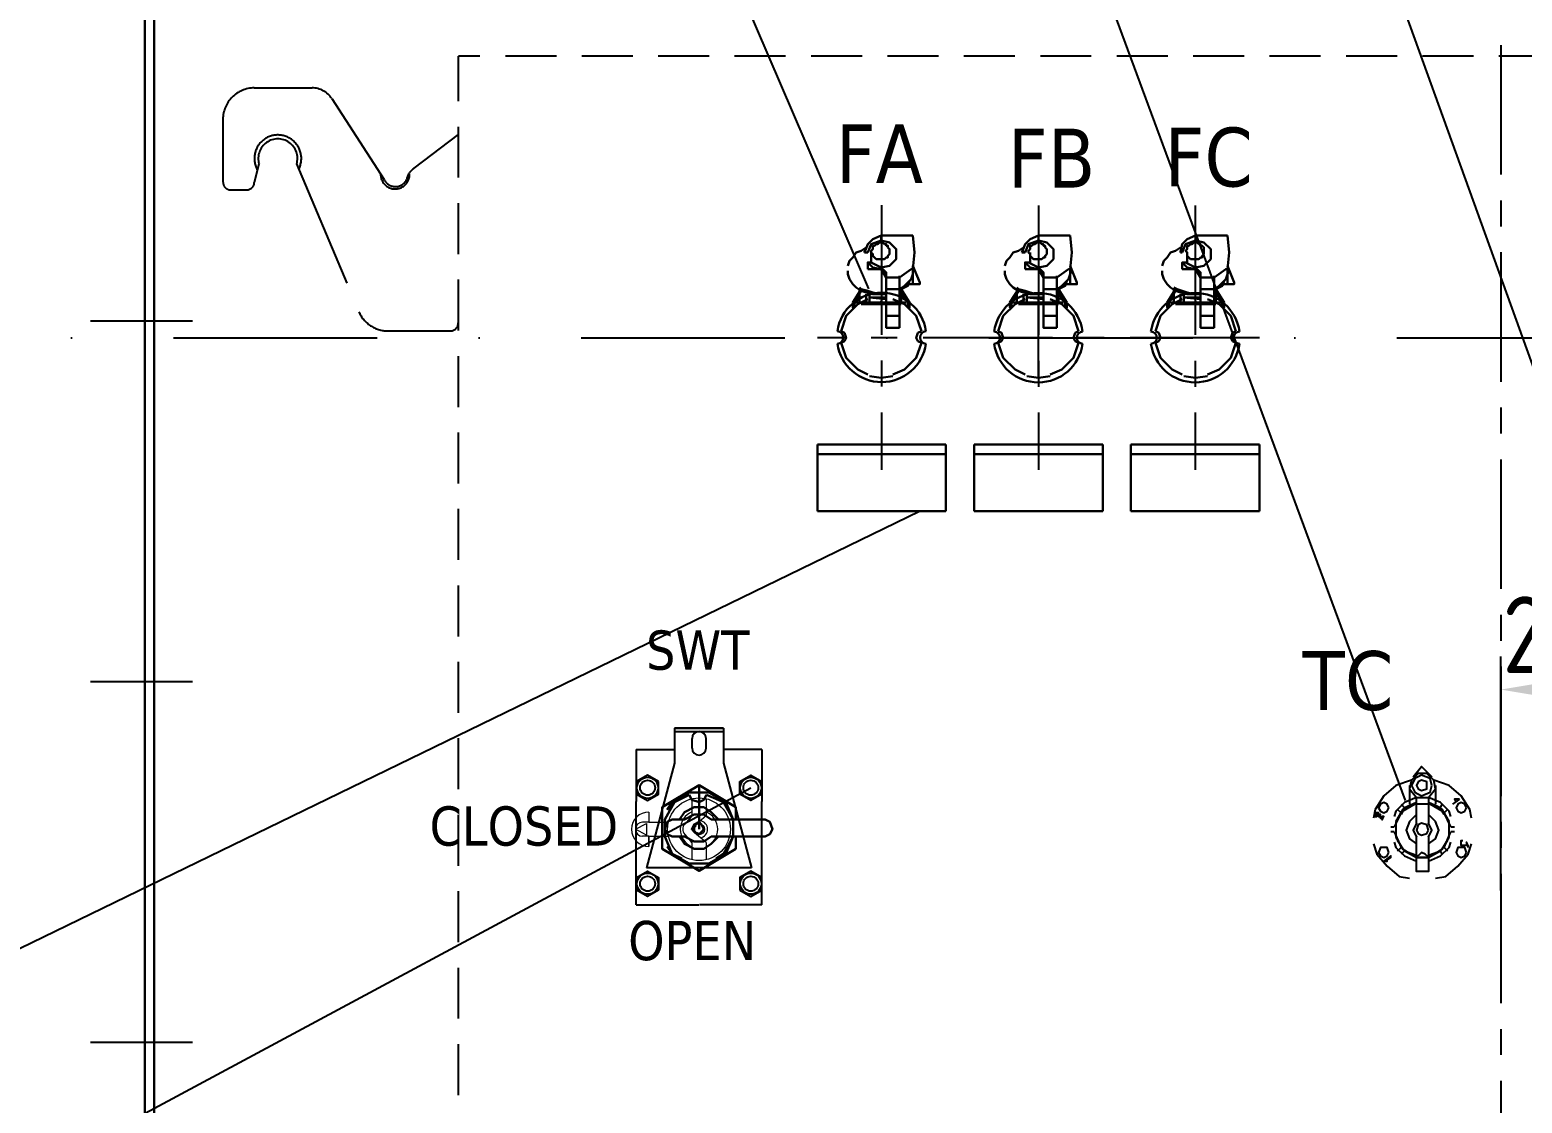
# Model space of a CAD drawing. Header units: millimetres. Extents: x 198356 to 209798, y -190593 to -183267.
# Drawn here: x 199758 to 200709, y -184857 to -184173 of the extents above; entities that cross this region are included whole.
import ezdxf

# ---------------------------------------------------------------- set-up
doc = ezdxf.new("R2010")
doc.units = ezdxf.units.MM
doc.header["$LTSCALE"] = 13
for name, pattern in [('CENTER', [50.8, 31.75, -6.35, 6.35, -6.35]), ('CENTERX2', [101.6, 63.5, -12.7, 12.7, -12.7]), ('DASHDOT', [1, 0.5, -0.25, 0, -0.25]), ('DASHED', [0.75, 0.5, -0.25]), ('HIDDEN', [9.525, 6.35, -3.175])]:
    doc.linetypes.add(name, pattern=pattern)
doc.layers.get('0').update_dxf_attribs({"color": 1, "linetype": 'CENTER'})
for name, color, linetype in [('1', 4, 'Continuous'), ('2', 3, 'Continuous'), ('4虚线层', 6, 'DASHED'), ('7标注层', 4, 'Continuous'), ('粗实线', 4, 'Continuous'), ('虚线', 6, 'HIDDEN')]:
    doc.layers.add(name, color=color, linetype=linetype)
for name, color, linetype, lineweight in [('1粗实线', 4, 'Continuous', 50), ('2细实线', 3, 'Continuous', 20), ('标注、文本', 3, 'Continuous', 25)]:
    doc.layers.add(name, color=color, linetype=linetype, lineweight=lineweight)
doc.styles.get("Standard").update_dxf_attribs({"font": 'gbenor.shx', "bigfont": 'gbcbig.shx'})
doc.styles.add('Tahoma$001', font='tahoma.ttf', dxfattribs={"height": 2.159784})
doc.dimstyles.new('英寸 1-10', dxfattribs={"dimscale": 14, "dimtxt": 3.5, "dimasz": 2, "dimexe": 1.5, "dimexo": 0.5, "dimgap": 0.5, "dimtad": 1, "dimtoh": 1, "dimdec": 1, "dimdsep": 46, "dimtxsty": 'Standard', "dimcen": 2.5, "dimclrd": 3, "dimclre": 3, "dimclrt": 3, "dimadec": 0, "dimazin": 2, "dimtfac": 1, "dimtdec": 1, "dimtmove": 0, "dimatfit": 2, "dimfxl": 1, "dimarcsym": 0})

# ---------------------------------------------------------------- blocks, each defined once
blk = doc.blocks.new('A$C0AD52951')
at = {"layer": '粗实线'}
h = blk.add_hatch(color=256, dxfattribs=at)
h.dxf.hatch_style = 2
h.paths.add_polyline_path([(2.19, 41.7), (1.1, 41.7), (2.19, 41.7), (3.29, 40.6), (3.29, 39.5), (4.39, 39.5), (4.39, 38.4), (5.49, 38.4), (5.49, 37.31), (6.58, 39.5), (5.49, 39.5), (4.39, 38.4), (4.39, 39.5), (4.39, 40.6), (3.29, 40.6), (3.29, 41.7)])
h = blk.add_hatch(color=256, dxfattribs=at)
h.dxf.hatch_style = 2
h.paths.add_polyline_path([(1.1, 41.7), (1.1, 40.6), (1.1, 39.5), (2.19, 39.5), (2.19, 40.6), (1.1, 40.6), (1.1, 41.7), (2.19, 41.7)])
h = blk.add_hatch(color=256, dxfattribs=at)
h.dxf.hatch_style = 2
h.paths.add_polyline_path([(6.58, 10.97), (7.68, 10.97), (10.97, 13.17), (10.97, 14.26)])
for points in [[(35.11, 51.57), (39.5, 57.06), (38.4, 62.54), (34.02, 66.93), (28.53, 66.93), (24.14, 62.54), (23.04, 57.06), (27.43, 51.57)], [(25.24, 64.74), (30.72, 71.32), (37.31, 64.74)], [(24.14, 62.54), (14.26, 59.25), (6.58, 52.67), (1.1, 43.89), (0, 38.4)], [(23.04, 59.25), (23.04, 47.18)], [(62.54, 38.4), (61.45, 43.89), (55.96, 52.67), (48.28, 59.25), (38.4, 62.54)], [(39.5, 59.25), (39.5, 47.18)], [(27.43, 51.57), (19.75, 48.28), (14.26, 42.79), (13.17, 39.5)], [(27.43, 48.28), (18.65, 43.89), (14.26, 36.21), (14.26, 26.33), (18.65, 18.65), (27.43, 13.17), (35.11, 13.17), (35.11, 4.39), (27.43, 4.39), (27.43, 13.17)], [(27.43, 35.11), (27.43, 51.57), (35.11, 51.57), (35.11, 35.11)], [(49.38, 39.5), (48.28, 42.79), (42.79, 48.28), (35.11, 51.57)], [(35.11, 13.17), (43.89, 18.65), (48.28, 26.33), (48.28, 36.21), (43.89, 43.89), (35.11, 48.28)], [(54.86, 50.47), (50.47, 47.18)], [(54.86, 50.47), (51.57, 50.47), (52.67, 48.28)], [(44.99, 40.6), (43.89, 42.79), (36.21, 47.18), (26.33, 47.18), (18.65, 42.79), (17.56, 40.6)], [(27.43, 40.6), (23.04, 36.21), (20.85, 30.72), (23.04, 25.24), (27.43, 21.95)], [(35.11, 21.95), (39.5, 25.24), (41.7, 30.72), (39.5, 36.21), (35.11, 40.6)], [(27.43, 35.11), (25.24, 30.72), (27.43, 26.33)], [(35.11, 26.33), (37.31, 30.72), (35.11, 35.11)], [(0, 21.95), (2.19, 15.36), (8.78, 7.68), (16.46, 1.1), (23.04, 0)], [(13.17, 23.04), (14.26, 19.75), (19.75, 14.26), (27.43, 10.97)], [(15.36, 24.14), (19.75, 17.56), (28.53, 14.26)], [(35.11, 26.33), (35.11, 13.17), (27.43, 13.17), (27.43, 26.33)], [(34.02, 14.26), (42.79, 17.56), (47.18, 24.14)], [(35.11, 10.97), (42.79, 14.26), (48.28, 19.75), (49.38, 23.04)], [(39.5, 0), (46.09, 1.1), (53.77, 7.68), (60.35, 15.36), (62.54, 21.95)], [(60.35, 19.75), (60.35, 20.85), (59.25, 23.04), (59.25, 21.95), (59.25, 20.85), (58.16, 20.85), (57.06, 20.85), (55.96, 20.85), (55.96, 21.95), (55.96, 23.04), (55.96, 24.14), (57.06, 24.14)], [(34.02, 14.26), (32.92, 15.36), (30.72, 16.46), (29.63, 15.36), (28.53, 14.26)], [(34.02, 14.26), (32.92, 15.36), (30.72, 16.46), (29.63, 15.36), (28.53, 14.26)]]:
    blk.add_lwpolyline(points, dxfattribs=at)
for points in [[(37.31, 59.25), (36.21, 63.64), (30.72, 65.84), (26.33, 63.64), (24.14, 59.25), (26.33, 54.86), (30.72, 52.67), (36.21, 54.86)], [(34.02, 59.25), (34.02, 61.45), (30.72, 62.54), (28.53, 61.45), (27.43, 59.25), (28.53, 57.06), (30.72, 55.96), (34.02, 57.06)], [(9.88, 44.99), (8.78, 47.18), (6.58, 48.28), (4.39, 47.18), (3.29, 44.99), (4.39, 42.79), (6.58, 41.7), (8.78, 42.79)], [(59.25, 44.99), (58.16, 47.18), (55.96, 48.28), (53.77, 47.18), (52.67, 44.99), (53.77, 42.79), (55.96, 41.7), (58.16, 42.79)], [(2.19, 41.7), (1.1, 41.7), (2.19, 41.7), (3.29, 40.6), (3.29, 39.5), (4.39, 39.5), (4.39, 38.4), (5.49, 38.4), (5.49, 37.31), (6.58, 39.5), (5.49, 39.5), (4.39, 38.4), (4.39, 39.5), (4.39, 40.6), (3.29, 40.6), (3.29, 41.7)], [(1.1, 41.7), (1.1, 40.6), (1.1, 39.5), (2.19, 39.5), (2.19, 40.6), (1.1, 40.6), (1.1, 41.7), (2.19, 41.7)], [(35.11, 30.72), (34.02, 34.02), (30.72, 35.11), (28.53, 34.02), (27.43, 30.72), (28.53, 28.53), (30.72, 27.43), (34.02, 28.53)], [(9.88, 16.46), (8.78, 19.75), (6.58, 19.75), (4.39, 19.75), (3.29, 16.46), (4.39, 14.26), (6.58, 13.17), (8.78, 14.26)], [(59.25, 16.46), (58.16, 19.75), (55.96, 19.75), (53.77, 19.75), (52.67, 16.46), (53.77, 14.26), (55.96, 13.17), (58.16, 14.26)], [(6.58, 10.97), (7.68, 10.97), (10.97, 13.17), (10.97, 14.26)], [(7.68, 10.97), (8.78, 10.97)]]:
    blk.add_lwpolyline(points, close=True, dxfattribs=at)
for points in [[(27.43, 48.28), (27.43, 48.28), (19.75, 44.99), (19.75, 44.99)], [(42.79, 44.99), (42.79, 44.99), (35.11, 48.28), (35.11, 48.28)], [(17.56, 41.7), (17.56, 41.7), (13.17, 32.92), (13.17, 32.92)], [(17.56, 41.7), (17.56, 41.7), (15.36, 43.89), (15.36, 43.89)], [(17.56, 47.18), (17.56, 47.18), (19.75, 44.99), (19.75, 44.99)], [(42.79, 44.99), (42.79, 44.99), (43.89, 47.18), (43.89, 47.18)], [(47.18, 43.89), (47.18, 43.89), (44.99, 41.7), (44.99, 41.7)], [(49.38, 32.92), (49.38, 32.92), (44.99, 41.7), (44.99, 41.7)], [(10.97, 32.92), (10.97, 32.92), (13.17, 32.92), (13.17, 32.92)], [(13.17, 29.63), (13.17, 29.63), (10.97, 29.63), (10.97, 29.63)], [(13.17, 29.63), (13.17, 29.63), (17.56, 19.75), (17.56, 19.75)], [(44.99, 19.75), (44.99, 19.75), (49.38, 29.63), (49.38, 29.63)], [(49.38, 32.92), (49.38, 32.92), (51.57, 32.92), (51.57, 32.92)], [(51.57, 29.63), (51.57, 29.63), (49.38, 29.63), (49.38, 29.63)], [(15.36, 17.56), (15.36, 17.56), (17.56, 19.75), (17.56, 19.75)], [(44.99, 19.75), (44.99, 19.75), (47.18, 17.56), (47.18, 17.56)], [(19.75, 17.56), (19.75, 17.56), (17.56, 15.36), (17.56, 15.36)], [(19.75, 17.56), (19.75, 17.56), (27.43, 13.17), (27.43, 13.17)], [(35.11, 13.17), (35.11, 13.17), (42.79, 17.56), (42.79, 17.56)], [(43.89, 15.36), (43.89, 15.36), (42.79, 17.56), (42.79, 17.56)]]:
    blk.add_open_spline(points, degree=3, dxfattribs=at)
blk = doc.blocks.new('1.03')
at = {"layer": '虚线'}
for p, q in [((3421.92, 19104.69), (3458.79, 19104.72)), ((3471.4, 19097.87), (3504.72, 19046.38)), ((3401.94, 19084.67), (3401.97, 19044.67)), ((3523.97, 19053.45), (3552.09, 19074.98)), ((3421.97, 19044.69), (3424.96, 19056.21)), ((3448.96, 19056.21), (3488.65, 18962)), ((3406.98, 19039.67), (3416.98, 19039.68)), ((3507.1, 18949.77), (3547.06, 18949.81))]:
    blk.add_line(p, q, dxfattribs=at)
for centre, radius, start, end in [((3421.94, 19084.69), 20, 90.05401, 180.05401), ((3458.8, 19089.72), 15, 32.91229, 90.05401), ((3436.96, 19059.7), 15, 333.17208, 209.76065), ((3436.96, 19059.7), 12.5, 343.79381, 196.28738), ((3511.77, 19049.52), 9.24, 178.45932, 1.6487), ((3528.97, 19044.79), 10, 120.05061, 172.70329), ((3406.97, 19044.67), 5, 180.05401, 270.05401), ((3416.97, 19044.68), 5, 270.05401, 0.05401), ((3511.97, 19049.77), 8, 206.51323, 332.33915), ((3507.08, 18969.77), 20, 202.84438, 270.05401), ((3547.06, 18954.81), 5, 270.05401, 0.05401)]:
    blk.add_arc(centre, radius, start, end, dxfattribs=at)
blk = doc.blocks.new('A$C5D6D1F02')
at = {"layer": '标注、文本'}
for p, q in [((125.88, 0), (125.88, 51.21)), ((103.48, 25.6), (148.29, 25.6))]:
    blk.add_line(p, q, dxfattribs=at)
at = {"layer": '粗实线', "lineweight": 30}
for points in [[(25.6, 90.68), (20.27, 88.54), (17.07, 85.34), (14.94, 80.01)], [(25.6, 87.48), (19.2, 85.34), (17.07, 80.01)], [(25.6, 90.68), (25.6, 87.48)], [(25.6, 70.41), (30.94, 71.48), (35.2, 75.74), (35.2, 82.14), (30.94, 86.41), (25.6, 87.48)], [(45.87, 69.34), (46.94, 80.01), (45.87, 90.68)], [(125.88, 90.68), (120.55, 88.54), (117.35, 85.34), (115.21, 80.01)], [(125.88, 87.48), (119.48, 85.34), (117.35, 80.01)], [(125.88, 90.68), (125.88, 87.48)], [(125.88, 70.41), (131.22, 71.48), (135.48, 75.74), (135.48, 82.14), (131.22, 86.41), (125.88, 87.48)], [(146.15, 69.34), (147.22, 80.01), (146.15, 90.68)], [(226.16, 90.68), (220.83, 88.54), (217.63, 85.34), (216.56, 80.01)], [(226.16, 87.48), (219.76, 85.34), (217.63, 80.01)], [(226.16, 90.68), (226.16, 87.48)], [(226.16, 70.41), (231.5, 71.48), (235.76, 75.74), (235.76, 82.14), (231.5, 86.41), (226.16, 87.48)], [(246.43, 69.34), (247.5, 80.01), (246.43, 90.68)], [(16, 83.21), (12.8, 81.08), (9.6, 80.01), (7.47, 76.81), (5.33, 74.68), (4.27, 71.48)], [(16, 83.21), (12.8, 81.08), (9.6, 80.01), (7.47, 76.81), (5.33, 74.68), (4.27, 71.48)], [(14.94, 81.08), (14.94, 80.01)], [(116.28, 83.21), (113.08, 81.08), (109.88, 80.01), (107.75, 76.81), (105.61, 74.68), (104.55, 71.48)], [(116.28, 83.21), (113.08, 81.08), (109.88, 80.01), (107.75, 76.81), (105.61, 74.68), (104.55, 71.48)], [(116.28, 81.08), (116.28, 80.01)], [(216.56, 83.21), (213.36, 81.08), (210.16, 80.01), (208.03, 76.81), (205.89, 74.68), (204.83, 71.48)], [(216.56, 83.21), (213.36, 81.08), (210.16, 80.01), (208.03, 76.81), (205.89, 74.68), (204.83, 71.48)], [(216.56, 81.08), (216.56, 80.01)], [(4.27, 68.28), (4.27, 66.14), (5.33, 62.94), (7.47, 59.74), (9.6, 57.61), (12.8, 55.47), (16, 54.41), (20.27, 53.34), (24.54, 53.34), (28.8, 53.34)], [(4.27, 68.28), (4.27, 66.14), (5.33, 62.94), (7.47, 59.74), (9.6, 57.61), (12.8, 55.47), (16, 54.41), (20.27, 53.34), (24.54, 53.34), (28.8, 53.34)], [(17.07, 73.61), (20.27, 70.41), (25.6, 69.34)], [(19.2, 73.61), (17.07, 73.61), (17.07, 69.34)], [(28.8, 64.01), (28.8, 67.21), (25.6, 70.41)], [(25.6, 69.34), (25.6, 70.41)], [(25.6, 69.34), (28.8, 64.01)], [(37.34, 56.54), (40.54, 58.67), (42.67, 60.81), (44.81, 62.94), (45.87, 66.14), (45.87, 68.28), (45.87, 71.48)], [(37.34, 56.54), (40.54, 58.67), (42.67, 60.81), (44.81, 62.94), (45.87, 66.14), (45.87, 68.28), (45.87, 71.48)], [(45.87, 69.34), (44.81, 69.34), (37.34, 64.01)], [(37.34, 55.47), (40.54, 57.61), (42.67, 58.67), (43.74, 61.87), (45.87, 64.01), (45.87, 66.14), (45.87, 68.28)], [(37.34, 55.47), (40.54, 57.61), (42.67, 58.67), (43.74, 61.87), (45.87, 64.01), (45.87, 66.14), (45.87, 68.28)], [(50.14, 60.81), (45.87, 71.48)], [(45.87, 69.34), (45.87, 59.74), (49.07, 59.74), (50.14, 59.74), (50.14, 60.81)], [(104.55, 68.28), (104.55, 66.14), (105.61, 62.94), (107.75, 59.74), (109.88, 57.61), (113.08, 55.47), (116.28, 54.41), (120.55, 53.34), (124.82, 53.34), (129.08, 53.34)], [(104.55, 68.28), (104.55, 66.14), (105.61, 62.94), (107.75, 59.74), (109.88, 57.61), (113.08, 55.47), (116.28, 54.41), (120.55, 53.34), (124.82, 53.34), (129.08, 53.34)], [(117.35, 73.61), (120.55, 70.41), (125.88, 69.34)], [(119.48, 73.61), (117.35, 73.61), (117.35, 69.34)], [(129.08, 64.01), (129.08, 67.21), (125.88, 70.41)], [(125.88, 69.34), (125.88, 70.41)], [(125.88, 69.34), (129.08, 64.01)], [(137.62, 56.54), (140.82, 58.67), (142.95, 60.81), (145.08, 62.94), (146.15, 66.14), (147.22, 68.28), (146.15, 71.48)], [(137.62, 56.54), (140.82, 58.67), (142.95, 60.81), (145.08, 62.94), (146.15, 66.14), (147.22, 68.28), (146.15, 71.48)], [(146.15, 69.34), (145.08, 69.34), (137.62, 64.01)], [(137.62, 55.47), (140.82, 57.61), (142.95, 58.67), (144.02, 61.87), (146.15, 64.01), (146.15, 66.14), (147.22, 68.28)], [(137.62, 55.47), (140.82, 57.61), (142.95, 58.67), (144.02, 61.87), (146.15, 64.01), (146.15, 66.14), (147.22, 68.28)], [(146.15, 69.34), (146.15, 59.74), (149.35, 59.74), (150.42, 59.74), (150.42, 60.81), (146.15, 71.48)], [(204.83, 68.28), (204.83, 66.14), (205.89, 62.94), (208.03, 59.74), (210.16, 57.61), (213.36, 55.47), (216.56, 54.41), (220.83, 53.34), (225.09, 53.34), (229.36, 53.34)], [(204.83, 68.28), (204.83, 66.14), (205.89, 62.94), (208.03, 59.74), (210.16, 57.61), (213.36, 55.47), (216.56, 54.41), (220.83, 53.34), (225.09, 53.34), (229.36, 53.34)], [(217.63, 73.61), (220.83, 70.41), (226.16, 69.34)], [(219.76, 73.61), (217.63, 73.61), (217.63, 69.34)], [(229.36, 64.01), (229.36, 67.21), (226.16, 70.41)], [(226.16, 69.34), (226.16, 70.41)], [(226.16, 69.34), (229.36, 64.01)], [(237.9, 56.54), (241.1, 58.67), (243.23, 60.81), (245.36, 62.94), (246.43, 66.14), (247.5, 68.28), (246.43, 71.48)], [(237.9, 56.54), (241.1, 58.67), (243.23, 60.81), (245.36, 62.94), (246.43, 66.14), (247.5, 68.28), (246.43, 71.48)], [(246.43, 69.34), (245.36, 69.34), (237.9, 64.01)], [(237.9, 55.47), (241.1, 57.61), (243.23, 58.67), (244.3, 61.87), (246.43, 64.01), (246.43, 66.14), (247.5, 68.28)], [(237.9, 55.47), (241.1, 57.61), (243.23, 58.67), (244.3, 61.87), (246.43, 64.01), (246.43, 66.14), (247.5, 68.28)], [(246.43, 69.34), (246.43, 59.74), (249.63, 59.74), (250.7, 59.74), (250.7, 60.81), (246.43, 71.48)], [(11.73, 57.61), (12.8, 56.54), (17.07, 55.47), (20.27, 54.41), (24.54, 53.34), (28.8, 53.34)], [(11.73, 57.61), (12.8, 56.54), (17.07, 55.47), (20.27, 54.41), (24.54, 53.34), (28.8, 53.34)], [(33.07, 32), (28.8, 32), (28.8, 64.01)], [(37.34, 32), (37.34, 64.01), (28.8, 64.01)], [(45.87, 59.74), (41.61, 59.74)], [(112.01, 57.61), (113.08, 56.54), (117.35, 55.47), (120.55, 54.41), (124.82, 53.34), (129.08, 53.34)], [(112.01, 57.61), (113.08, 56.54), (117.35, 55.47), (120.55, 54.41), (124.82, 53.34), (129.08, 53.34)], [(133.35, 32), (129.08, 32), (129.08, 64.01)], [(137.62, 32), (137.62, 64.01), (129.08, 64.01)], [(146.15, 59.74), (141.88, 59.74)], [(212.29, 57.61), (214.43, 56.54), (217.63, 55.47), (220.83, 54.41), (225.09, 53.34), (229.36, 53.34)], [(212.29, 57.61), (214.43, 56.54), (217.63, 55.47), (220.83, 54.41), (225.09, 53.34), (229.36, 53.34)], [(233.63, 32), (229.36, 32), (229.36, 64.01)], [(237.9, 32), (237.9, 64.01), (229.36, 64.01)], [(246.43, 59.74), (242.16, 59.74)], [(17.07, 50.14), (10.67, 46.94), (3.2, 39.47), (0, 29.87)], [(11.73, 48.01), (7.47, 48.01), (12.8, 56.54)], [(7.47, 48.01), (7.47, 44.81), (8.53, 44.81), (8.53, 48.01)], [(8.53, 48.01), (12.8, 55.47)], [(51.21, 29.87), (48.01, 39.47), (40.54, 46.94), (33.07, 50.14)], [(43.74, 48.01), (43.74, 44.81), (42.67, 44.81), (42.67, 48.01)], [(117.35, 50.14), (110.95, 46.94), (103.48, 39.47), (100.28, 29.87)], [(112.01, 48.01), (107.75, 48.01), (113.08, 56.54)], [(107.75, 48.01), (107.75, 44.81), (108.81, 44.81), (108.81, 48.01)], [(108.81, 48.01), (113.08, 55.47)], [(151.49, 29.87), (148.29, 39.47), (140.82, 46.94), (133.35, 50.14)], [(144.02, 48.01), (144.02, 44.81), (142.95, 44.81), (142.95, 48.01)], [(217.63, 50.14), (211.23, 46.94), (203.76, 39.47), (200.56, 29.87)], [(212.29, 48.01), (208.03, 48.01), (213.36, 56.54)], [(208.03, 48.01), (208.03, 44.81), (209.09, 44.81), (209.09, 48.01)], [(209.09, 48.01), (213.36, 55.47)], [(251.76, 29.87), (248.56, 39.47), (241.1, 46.94), (233.63, 50.14)], [(244.3, 48.01), (244.3, 44.81), (243.23, 44.81), (243.23, 48.01)], [(0, 22.4), (2.13, 23.47), (3.2, 25.6), (2.13, 28.8), (0, 29.87)], [(51.21, 29.87), (49.07, 28.8), (48.01, 25.6), (49.07, 23.47), (51.21, 22.4)], [(100.28, 22.4), (102.41, 23.47), (103.48, 25.6), (102.41, 28.8), (100.28, 29.87)], [(151.49, 29.87), (149.35, 28.8), (148.29, 25.6), (149.35, 23.47), (151.49, 22.4)], [(200.56, 22.4), (202.69, 23.47), (203.76, 25.6), (202.69, 28.8), (200.56, 29.87)], [(251.76, 29.87), (249.63, 28.8), (248.56, 25.6), (249.63, 23.47), (251.76, 22.4)], [(0, 22.4), (3.2, 12.8), (10.67, 5.33), (17.07, 2.13)], [(33.07, 2.13), (40.54, 5.33), (48.01, 12.8), (51.21, 22.4)], [(100.28, 22.4), (103.48, 12.8), (110.95, 5.33), (117.35, 2.13)], [(133.35, 2.13), (140.82, 5.33), (148.29, 12.8), (151.49, 22.4)], [(200.56, 22.4), (203.76, 12.8), (211.23, 5.33), (217.63, 2.13)], [(233.63, 2.13), (241.1, 5.33), (248.56, 12.8), (251.76, 22.4)], [(18.14, 1.07), (25.6, 0), (33.07, 1.07)], [(118.41, 1.07), (125.88, 0), (133.35, 1.07)], [(218.69, 1.07), (226.16, 0), (233.63, 1.07)]]:
    blk.add_lwpolyline(points, dxfattribs=at)
for points in [[(25.6, 86.41), (24.54, 86.41), (23.47, 85.34), (22.4, 85.34), (21.34, 84.28), (20.27, 84.28), (20.27, 83.21), (20.27, 82.14), (19.2, 81.08), (19.2, 80.01), (20.27, 78.94), (20.27, 77.88), (21.34, 76.81), (22.4, 75.74), (23.47, 75.74), (24.54, 75.74), (25.6, 75.74), (26.67, 75.74), (27.74, 75.74), (28.8, 76.81), (29.87, 76.81), (29.87, 77.88), (30.94, 78.94), (30.94, 80.01), (30.94, 81.08), (30.94, 82.14), (29.87, 83.21), (29.87, 84.28), (28.8, 84.28), (28.8, 85.34), (27.74, 85.34), (26.67, 86.41)], [(125.88, 86.41), (124.82, 86.41), (123.75, 85.34), (122.68, 85.34), (121.62, 84.28), (120.55, 84.28), (120.55, 83.21), (120.55, 82.14), (119.48, 81.08), (119.48, 80.01), (120.55, 78.94), (120.55, 77.88), (121.62, 76.81), (122.68, 75.74), (123.75, 75.74), (124.82, 75.74), (125.88, 75.74), (126.95, 75.74), (128.02, 75.74), (129.08, 76.81), (130.15, 76.81), (130.15, 77.88), (131.22, 78.94), (131.22, 80.01), (131.22, 81.08), (131.22, 82.14), (130.15, 83.21), (130.15, 84.28), (129.08, 84.28), (129.08, 85.34), (128.02, 85.34), (126.95, 86.41)], [(226.16, 86.41), (225.09, 86.41), (224.03, 85.34), (222.96, 85.34), (221.89, 84.28), (220.83, 84.28), (220.83, 83.21), (220.83, 82.14), (219.76, 81.08), (220.83, 80.01), (220.83, 78.94), (220.83, 77.88), (221.89, 76.81), (222.96, 75.74), (224.03, 75.74), (225.09, 75.74), (226.16, 75.74), (227.23, 75.74), (228.3, 75.74), (229.36, 76.81), (230.43, 76.81), (230.43, 77.88), (231.5, 78.94), (231.5, 80.01), (231.5, 81.08), (231.5, 82.14), (231.5, 83.21), (230.43, 84.28), (229.36, 84.28), (229.36, 85.34), (228.3, 85.34), (227.23, 86.41)], [(38.4, 48.01), (38.4, 49.07)], [(138.68, 48.01), (138.68, 49.07)], [(238.96, 48.01), (238.96, 49.07)]]:
    blk.add_lwpolyline(points, close=True, dxfattribs=at)
for points in [[(25.6, 90.68), (25.6, 90.68), (45.87, 90.68), (45.87, 90.68)], [(125.88, 90.68), (125.88, 90.68), (146.15, 90.68), (146.15, 90.68)], [(226.16, 90.68), (226.16, 90.68), (246.43, 90.68), (246.43, 90.68)], [(14.94, 80.01), (14.94, 80.01), (17.07, 80.01), (17.07, 80.01)], [(19.2, 80.01), (19.2, 80.01), (19.2, 73.61), (19.2, 73.61)], [(115.21, 80.01), (115.21, 80.01), (117.35, 80.01), (117.35, 80.01)], [(120.55, 80.01), (120.55, 80.01), (120.55, 73.61), (120.55, 73.61)], [(216.56, 80.01), (216.56, 80.01), (217.63, 80.01), (217.63, 80.01)], [(220.83, 80.01), (220.83, 80.01), (220.83, 73.61), (220.83, 73.61)], [(25.6, 69.34), (25.6, 69.34), (17.07, 69.34), (17.07, 69.34)], [(19.2, 73.61), (19.2, 73.61), (25.6, 70.41), (25.6, 70.41)], [(25.6, 71.48), (25.6, 71.48), (25.6, 70.41), (25.6, 70.41)], [(125.88, 69.34), (125.88, 69.34), (117.35, 69.34), (117.35, 69.34)], [(119.48, 73.61), (119.48, 73.61), (125.88, 70.41), (125.88, 70.41)], [(125.88, 71.48), (125.88, 71.48), (125.88, 70.41), (125.88, 70.41)], [(226.16, 69.34), (226.16, 69.34), (217.63, 69.34), (217.63, 69.34)], [(219.76, 73.61), (219.76, 73.61), (226.16, 70.41), (226.16, 70.41)], [(226.16, 71.48), (226.16, 71.48), (226.16, 70.41), (226.16, 70.41)], [(37.34, 64.01), (37.34, 64.01), (37.34, 65.07), (37.34, 65.07)], [(137.62, 64.01), (137.62, 64.01), (137.62, 65.07), (137.62, 65.07)], [(237.9, 64.01), (237.9, 64.01), (237.9, 65.07), (237.9, 65.07)], [(11.73, 48.01), (11.73, 48.01), (11.73, 56.54), (11.73, 56.54)], [(12.8, 48.01), (12.8, 48.01), (25.6, 48.01), (25.6, 48.01)], [(16, 48.01), (16, 48.01), (12.8, 48.01), (12.8, 48.01)], [(16, 48.01), (16, 48.01), (16, 53.34), (16, 53.34)], [(18.14, 48.01), (18.14, 48.01), (18.14, 54.41), (18.14, 54.41)], [(18.14, 51.21), (18.14, 51.21), (28.8, 50.14), (28.8, 50.14)], [(18.14, 51.21), (18.14, 51.21), (28.8, 51.21), (28.8, 51.21)], [(24.54, 48.01), (24.54, 48.01), (41.61, 48.01), (41.61, 48.01)], [(25.6, 48.01), (25.6, 48.01), (25.6, 49.07), (25.6, 49.07)], [(38.4, 48.01), (38.4, 48.01), (25.6, 48.01), (25.6, 48.01)], [(28.8, 56.54), (28.8, 56.54), (37.34, 56.54), (37.34, 56.54)], [(42.67, 48.01), (42.67, 48.01), (37.34, 55.47), (37.34, 55.47)], [(38.4, 48.01), (38.4, 48.01), (38.4, 56.54), (38.4, 56.54)], [(43.74, 48.01), (43.74, 48.01), (38.4, 56.54), (38.4, 56.54)], [(112.01, 48.01), (112.01, 48.01), (112.01, 56.54), (112.01, 56.54)], [(113.08, 48.01), (113.08, 48.01), (125.88, 48.01), (125.88, 48.01)], [(116.28, 48.01), (116.28, 48.01), (113.08, 48.01), (113.08, 48.01)], [(116.28, 48.01), (116.28, 48.01), (116.28, 53.34), (116.28, 53.34)], [(118.41, 48.01), (118.41, 48.01), (118.41, 54.41), (118.41, 54.41)], [(118.41, 51.21), (118.41, 51.21), (129.08, 50.14), (129.08, 50.14)], [(118.41, 51.21), (118.41, 51.21), (129.08, 51.21), (129.08, 51.21)], [(124.82, 48.01), (124.82, 48.01), (141.88, 48.01), (141.88, 48.01)], [(125.88, 48.01), (125.88, 48.01), (125.88, 49.07), (125.88, 49.07)], [(138.68, 48.01), (138.68, 48.01), (125.88, 48.01), (125.88, 48.01)], [(129.08, 56.54), (129.08, 56.54), (137.62, 56.54), (137.62, 56.54)], [(142.95, 48.01), (142.95, 48.01), (137.62, 55.47), (137.62, 55.47)], [(138.68, 48.01), (138.68, 48.01), (138.68, 56.54), (138.68, 56.54)], [(144.02, 48.01), (144.02, 48.01), (138.68, 56.54), (138.68, 56.54)], [(212.29, 48.01), (212.29, 48.01), (212.29, 56.54), (212.29, 56.54)], [(213.36, 48.01), (213.36, 48.01), (226.16, 48.01), (226.16, 48.01)], [(216.56, 48.01), (216.56, 48.01), (213.36, 48.01), (213.36, 48.01)], [(216.56, 48.01), (216.56, 48.01), (216.56, 53.34), (216.56, 53.34)], [(218.69, 48.01), (218.69, 48.01), (218.69, 54.41), (218.69, 54.41)], [(218.69, 51.21), (218.69, 51.21), (229.36, 50.14), (229.36, 50.14)], [(218.69, 51.21), (218.69, 51.21), (229.36, 51.21), (229.36, 51.21)], [(225.09, 48.01), (225.09, 48.01), (242.16, 48.01), (242.16, 48.01)], [(226.16, 48.01), (226.16, 48.01), (226.16, 49.07), (226.16, 49.07)], [(238.96, 48.01), (238.96, 48.01), (226.16, 48.01), (226.16, 48.01)], [(229.36, 56.54), (229.36, 56.54), (237.9, 56.54), (237.9, 56.54)], [(243.23, 48.01), (243.23, 48.01), (237.9, 55.47), (237.9, 55.47)], [(238.96, 48.01), (238.96, 48.01), (238.96, 56.54), (238.96, 56.54)], [(244.3, 48.01), (244.3, 48.01), (238.96, 56.54), (238.96, 56.54)], [(12.8, 46.94), (12.8, 46.94), (38.4, 46.94), (38.4, 46.94)], [(28.8, 39.47), (28.8, 39.47), (37.34, 39.47), (37.34, 39.47)], [(113.08, 46.94), (113.08, 46.94), (138.68, 46.94), (138.68, 46.94)], [(129.08, 39.47), (129.08, 39.47), (137.62, 39.47), (137.62, 39.47)], [(213.36, 46.94), (213.36, 46.94), (238.96, 46.94), (238.96, 46.94)], [(229.36, 39.47), (229.36, 39.47), (237.9, 39.47), (237.9, 39.47)], [(28.8, 32), (28.8, 32), (37.34, 32), (37.34, 32)], [(129.08, 32), (129.08, 32), (137.62, 32), (137.62, 32)], [(229.36, 32), (229.36, 32), (237.9, 32), (237.9, 32)]]:
    blk.add_open_spline(points, degree=3, dxfattribs=at)
blk = doc.blocks.new('*D110')
at = {"layer": '2细实线', "color": 3, "linetype": 'ByBlock', "lineweight": -2}
for p, q in [((200695.83, -184721.84), (200695.83, -184572.72)), ((200910.83, -184823.71), (200910.83, -184572.72)), ((200882.83, -184593.72), (200723.83, -184593.72))]:
    blk.add_line(p, q, dxfattribs=at)
at = {"layer": '2细实线', "color": 3, "linetype": 'ByBlock'}
for points in [[(200723.83, -184589.05), (200723.83, -184598.38), (200695.83, -184593.72)], [(200882.83, -184589.05), (200882.83, -184598.38), (200910.83, -184593.72)]]:
    blk.add_solid(points, dxfattribs=at)
at = {"layer": 'Defpoints', "color": 0, "linetype": 'ByBlock'}
for p in [(200695.83, -184593.72), (200695.83, -184728.84), (200910.83, -184830.71)]:
    blk.add_point(p, dxfattribs=at)
at = {"layer": '2细实线', "color": 3, "linetype": 'ByBlock', "insert": (200803.33, -184561.19), "char_height": 49, "attachment_point": 5}
blk.add_mtext('215 [8.5]', dxfattribs=at)
blk = doc.blocks.new('A$C011829DD')
at = {"color": 0, "linetype": 'ByBlock'}
for p, q in [((27.4, 112.63), (27.4, 90.35)), ((58.6, 112.63), (27.4, 112.63)), ((27.4, 112.63), (58.6, 112.63)), ((27.4, 110.4), (58.6, 110.4)), ((38.54, 99.78), (38.54, 105.95)), ((47.46, 99.78), (47.46, 105.95)), ((58.6, 112.63), (58.6, 90.35)), ((3.01, 98.9), (27.4, 98.9)), ((3.01, 98.9), (3.01, 65.81)), ((82.99, 98.9), (58.6, 98.9)), ((82.99, 98.9), (82.99, 65.81)), ((27.4, 90.35), (9.58, 23.52)), ((58.6, 90.35), (76.42, 23.52)), ((3.01, 0), (3.01, 65.81)), ((82.99, 0), (82.99, 65.81)), ((76.42, 23.52), (9.58, 23.52)), ((3.01, 0), (42.95, 0)), ((82.99, 0), (43.29, 0))]:
    blk.add_line(p, q, dxfattribs=at)
at = {"color": 0, "linetype": 'ByBlock', "lineweight": 18}
for p, q in [((38.5, 67.59), (38.5, 56.6)), ((47.5, 67.59), (47.5, 56.6)), ((2.5, 48.1), (9.5, 51.8)), ((9.5, 44.39), (2.5, 48.1)), ((11, 52.6), (7, 52.6)), ((9.5, 51.8), (9.5, 44.39)), ((11, 52.6), (23.51, 52.6)), ((38.5, 56.6), (33.92, 51.41)), ((38.5, 56.6), (36.84, 54.71)), ((47.5, 56.6), (40.19, 50.38)), ((11, 43.6), (7, 43.6)), ((11, 43.6), (23.51, 43.6)), ((11, 43.6), (11, 37.1)), ((11, 37.1), (11, 43.6)), ((33.92, 44.79), (38.5, 39.6)), ((38.5, 39.6), (36.84, 41.48)), ((38.5, 39.6), (38.5, 28.61)), ((47.5, 39.6), (40.19, 45.81)), ((47.5, 39.6), (47.5, 28.61))]:
    blk.add_line(p, q, dxfattribs=at)
at = {"lineweight": 15}
blk.add_line((11, 59.1), (10.92, 52.6), dxfattribs=at)
at = {"color": 0, "linetype": 'ByBlock'}
for points in [[(17.18, 78.56), (10.17, 82.61), (3.16, 78.56), (3.16, 70.46), (10.17, 66.41), (17.18, 70.46)], [(69.06, 78.56), (76.07, 82.61), (83.08, 78.56), (83.08, 70.46), (76.07, 66.41), (69.06, 70.46)], [(17.18, 9.34), (10.17, 5.29), (3.16, 9.34), (3.16, 17.44), (10.17, 21.48), (17.18, 17.44)], [(69.06, 9.34), (76.07, 5.29), (83.08, 9.34), (83.08, 17.44), (76.07, 21.48), (69.06, 17.44)]]:
    blk.add_lwpolyline(points, close=True, dxfattribs=at)
for centre, radius in [((10.17, 74.51), 6.76), ((10.2, 74.55), 4.75), ((76.07, 74.51), 6.76), ((76.04, 74.55), 4.75), ((10.17, 13.39), 6.76), ((76.07, 13.39), 6.76), ((10.2, 13.34), 4.75), ((76.04, 13.34), 4.75)]:
    blk.add_circle(centre, radius, dxfattribs=at)
at = {"color": 0, "linetype": 'ByBlock', "lineweight": 18}
for radius in [20, 3.5]:
    blk.add_circle((43, 48.1), radius, dxfattribs=at)
at = {"color": 0, "linetype": 'ByBlock'}
for centre, start, end in [((43, 105.95), 0, 180), ((43, 99.78), 180, 360)]:
    blk.add_arc(centre, 4.46, start, end, dxfattribs=at)
at = {"color": 0, "linetype": 'ByBlock', "lineweight": 18}
for centre, radius, start, end in [((11, 48.1), 11, 90, 270), ((43, 48.1), 12, 112.02431, 247.97569), ((43, 48.1), 12, 292.02431, 67.97569), ((7, 48.1), 4.5, 90, 270), ((37.67, 48.1), 5, 138.57633, 221.42367), ((43.07, 48.1), 3, 130.36454, 229.63546), ((43, 48.1), 5.5, 279.27093, 80.72907)]:
    blk.add_arc(centre, radius, start, end, dxfattribs=at)
at = {"layer": '粗实线', "lineweight": 30}
for points in [[(43, 48.1), (43, 76.19), (19.59, 62.14)], [(43, 76.19), (66.41, 62.14), (66.41, 54.34)], [(36.76, 69.95), (27.39, 65.27), (21.15, 54.34), (21.15, 43.42), (25.83, 32.49), (32.08, 29.37)], [(64.85, 54.34), (60.17, 65.27), (49.24, 71.51), (36.76, 71.51), (25.83, 65.27), (22.71, 60.58)], [(36.76, 69.95), (38.32, 66.83), (43, 65.27), (46.12, 66.83), (47.68, 69.95)], [(53.92, 29.37), (58.61, 32.49), (64.85, 43.42), (64.85, 54.34), (58.61, 65.27), (47.68, 69.95)], [(66.41, 35.61), (43, 21.57), (19.59, 35.61), (19.59, 62.14)], [(55.48, 54.34), (50.8, 59.02), (46.12, 62.14), (39.88, 62.14), (33.64, 59.02), (30.52, 54.34)], [(50.8, 54.34), (46.12, 57.46), (39.88, 57.46), (33.64, 54.34)], [(25.83, 54.34), (22.71, 52.78), (21.15, 48.1), (22.71, 44.98), (25.83, 43.42)], [(85.14, 43.42), (88.26, 44.98), (89.82, 48.1), (88.26, 52.78), (85.14, 54.34)], [(22.71, 37.17), (25.83, 32.49), (36.76, 26.25), (49.24, 26.25), (60.17, 32.49), (64.85, 43.42)], [(30.52, 43.42), (33.64, 38.74), (39.88, 35.61), (46.12, 35.61), (50.8, 38.74), (55.48, 43.42)], [(33.64, 43.42), (39.88, 40.3), (46.12, 40.3), (50.8, 43.42)], [(66.41, 43.42), (66.41, 35.61)]]:
    blk.add_lwpolyline(points, dxfattribs=at)
blk.add_lwpolyline([(46.12, 48.1), (44.56, 51.22), (43, 52.78), (39.88, 51.22), (38.32, 48.1), (39.88, 46.54), (43, 44.98), (44.56, 46.54)], close=True, dxfattribs=at)
for points in [[(25.83, 54.34), (25.83, 54.34), (33.64, 54.34), (33.64, 54.34)], [(50.8, 54.34), (50.8, 54.34), (85.14, 54.34), (85.14, 54.34)], [(25.83, 43.42), (25.83, 43.42), (33.64, 43.42), (33.64, 43.42)], [(50.8, 43.42), (50.8, 43.42), (85.14, 43.42), (85.14, 43.42)]]:
    blk.add_open_spline(points, degree=3, dxfattribs=at)
blk = doc.blocks.new('A$C111223F3')
at = {"layer": '标注、文本'}
blk.add_blockref('A$C011829DD', (131.34, 43.23), dxfattribs=at)
at = {"layer": '标注、文本', "style": 'Tahoma$001'}
for s, p in [('SWT', (140.57, 193.07)), ('CLOSED', (2.48, 80.92)), ('OPEN', (129.16, 7.88))]:
    blk.add_text(s, height=25, dxfattribs=at).set_placement(p)
blk = doc.blocks.new('*U97')
at = {"layer": '1', "color": 1, "linetype": 'CENTERX2', "lineweight": -3, "ltscale": 0.1}
blk.add_line((32.5, 0), (-32.5, 0), dxfattribs=at)

msp = doc.modelspace()

# ---------------------------------------------------------------- linework, layer by layer
at = {"layer": '1', "color": 1, "linetype": 'CENTERX2', "lineweight": -3, "ltscale": 0.1}
for p, q in [((200695.829, -184182.807), (200695.829, -185924.802)), ((200300.829, -184284.891), (200300.829, -184453.5)), ((200400.829, -184285.053), (200400.829, -184453.661)), ((200500.829, -184285.053), (200500.829, -184453.661)), ((200541.848, -184369.357), (200259.81, -184369.357))]:
    msp.add_line(p, q, dxfattribs=at)
at = {"layer": '2', "linetype": 'DASHDOT', "ltscale": 20}
msp.add_line((199328.882, -184369.357), (204561.819, -184369.357), dxfattribs=at)
at = {"layer": '4虚线层', "ltscale": 5}
for p in [(200030.829, -185924.802), (201360.829, -184189.802)]:
    msp.add_line(p, (200030.829, -184189.802), dxfattribs=at)
at = {"layer": '7标注层', "color": 3, "linetype": 'ByBlock'}
for points in [[(200140.425, -183984.744), (200292.347, -184338.161)], [(200383.482, -183984.744), (200634.712, -184664.546)], [(200570.755, -183984.744), (200897.721, -184890.302)]]:
    msp.add_lwpolyline(points, dxfattribs=at)
at = {"layer": '标注、文本', "color": 4, "lineweight": 30}
for p, q in [((199830.829, -186032.802), (199830.829, -184057.807)), ((199836.829, -185932.802), (199836.829, -184063.807)), ((200259.81, -184437.432), (200259.81, -184480.056)), ((200259.81, -184437.432), (200341.848, -184437.432)), ((200259.81, -184443.539), (200341.848, -184443.539)), ((200341.848, -184443.539), (200259.81, -184443.539)), ((200341.848, -184437.432), (200341.848, -184480.056)), ((200359.81, -184437.432), (200441.848, -184437.432)), ((200359.81, -184437.432), (200359.81, -184480.056)), ((200441.848, -184443.539), (200359.81, -184443.539)), ((200359.81, -184443.539), (200441.848, -184443.539)), ((200441.848, -184437.432), (200441.848, -184480.056)), ((200459.81, -184437.432), (200541.848, -184437.432)), ((200459.81, -184437.432), (200459.81, -184480.056)), ((200541.848, -184443.539), (200459.81, -184443.539)), ((200459.81, -184443.539), (200541.848, -184443.539)), ((200541.848, -184437.432), (200541.848, -184480.056)), ((200341.848, -184480.056), (200259.81, -184480.056)), ((200441.848, -184480.056), (200359.81, -184480.056)), ((200541.848, -184480.056), (200459.81, -184480.056))]:
    msp.add_line(p, q, dxfattribs=at)
at = {"layer": '标注、文本', "ltscale": 16.7707}
for p, q in [((199573.555, -184844.842), (200325.016, -184480.056)), ((199573.555, -185001.915), (200217.409, -184656.381))]:
    msp.add_line(p, q, dxfattribs=at)
at = {"layer": '粗实线', "lineweight": 30}
for centre, radius, start, end in [((200300.829, -184369.172), 28.5, 8.048128, 171.951872), ((200300.829, -184369.172), 28.5, 8.048128, 171.951872), ((200400.829, -184369.333), 28.5, 8.048128, 171.951872), ((200500.829, -184369.333), 28.5, 8.048128, 171.951872), ((200272.329, -184369.172), 4, 274.024064, 85.975936), ((200329.329, -184369.272), 4, 94.024064, 265.975936), ((200372.329, -184369.333), 4, 274.024064, 85.975936), ((200429.329, -184369.333), 4, 94.024064, 265.975936), ((200472.329, -184369.333), 4, 274.024064, 85.975936), ((200529.329, -184369.333), 4, 94.024064, 265.975936), ((200300.829, -184369.172), 28.5, 188.048128, 351.951872), ((200400.829, -184369.333), 28.5, 188.048128, 351.951872), ((200500.829, -184369.333), 28.5, 188.048128, 351.951872)]:
    msp.add_arc(centre, radius, start, end, dxfattribs=at)

# ---------------------------------------------------------------- block references
at = {"layer": '1粗实线', "color": 0, "linetype": 'ByBlock', "lineweight": -2}
for p in [(199828.748, -184358.807), (199828.748, -184588.807), (199828.748, -184818.807)]:
    msp.add_blockref('*U97', p, dxfattribs=at)
at = {"layer": '4虚线层', "ltscale": 3}
msp.add_blockref('1.03', (196478.738, -203314.785), dxfattribs=at)
at = {"layer": '标注、文本'}
for name, p in [('A$C5D6D1F02', (200274.946, -184394.96)), ('A$C111223F3', (200010.001, -184774.12)), ('A$C0AD52951', (200614.556, -184714.065))]:
    msp.add_blockref(name, p, dxfattribs=at)

# ---------------------------------------------------------------- texts
at = {"layer": '标注、文本', "char_height": 37.5, "width": 259.50669, "attachment_point": 7, "style": 'Tahoma$001'}
for s, insert in [('FA', (200271.553, -184270.732)), ('FC', (200481.312, -184273.612)), ('FB', (200381.312, -184273.612)), ('TC', (200569.298, -184607.429))]:
    msp.add_mtext(s, dxfattribs=dict(at, insert=insert))

# ---------------------------------------------------------------- dimensions: what is measured, and where the dimension line sits
at = {"layer": '2细实线', "linetype": 'ByBlock'}
dim = msp.add_linear_dim(base=(200695.829, -184593.716), p1=(200910.829, -184830.715), p2=(200695.829, -184728.837), dimstyle='英寸 1-10', dxfattribs=at)
dim.commit()
dim.dimension.update_dxf_attribs({"geometry": '*D110', "text_midpoint": (200803.329, -184561.195)})

doc.saveas('drawing.dxf')
